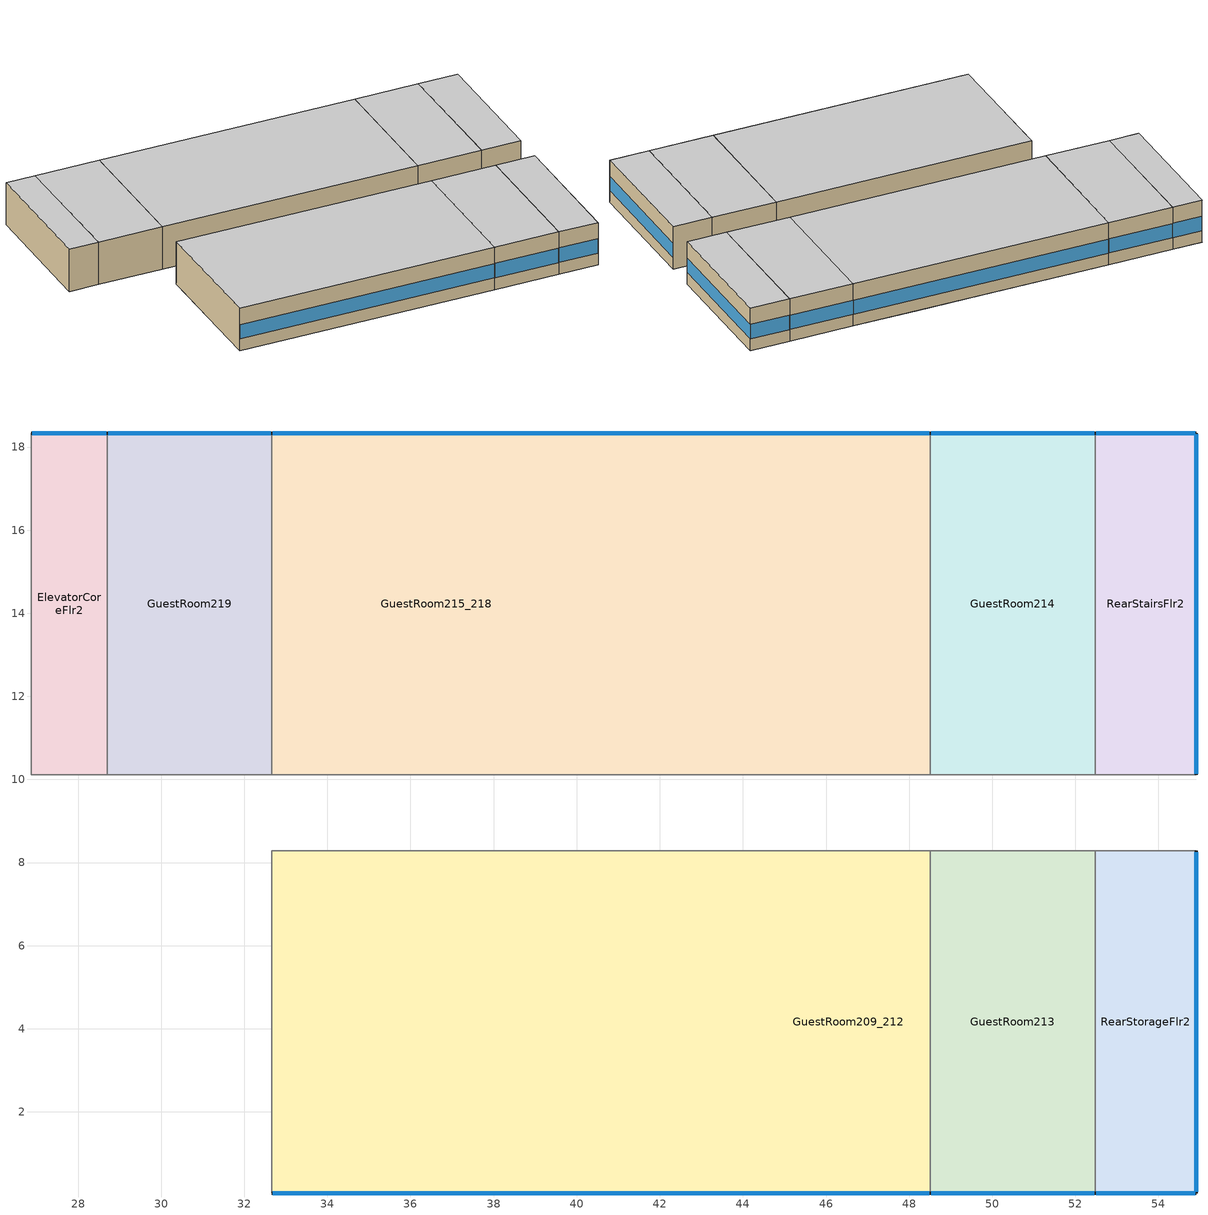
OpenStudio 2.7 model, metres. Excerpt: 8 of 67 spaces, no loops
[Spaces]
GuestRoom219
 floor to LaundryRoomFlr1: 32.66,18.34 32.66,10.11 28.7,10.11 28.7,18.34 z3.35
 wall outside: 32.66,18.34 28.7,18.34 z3.35:6.1
 wall to CorridorFlr2: 28.7,10.11 32.66,10.11 z3.35:6.1
 wall to GuestRoom215_218: 32.66,10.11 32.66,18.34 z3.35:6.1
 wall to ElevatorCoreFlr2: 28.7,18.34 28.7,10.11 z3.35:6.1
 window: 32.64,18.34 28.73,18.34 z4.11:5.04
 ceiling to GuestRoom319: 32.66,10.11 32.66,18.34 28.7,18.34 28.7,10.11 z6.1
GuestRoom215_218
 floor to EmployeeLoungeFlr1: 44.55,18.34 44.55,10.11 40.59,10.11 40.59,18.34 z3.35
 floor to LaundryRoomFlr1: 40.59,18.34 40.59,10.11 32.66,10.11 32.66,18.34 z3.35
 floor to GuestRoom105: 48.51,18.34 48.51,10.11 44.55,10.11 44.55,18.34 z3.35
 wall outside: 48.51,18.34 32.66,18.34 z3.35:6.1
 wall to CorridorFlr2: 32.66,10.11 48.51,10.11 z3.35:6.1
 wall to GuestRoom214: 48.51,10.11 48.51,18.34 z3.35:6.1
 window: 48.49,18.34 32.69,18.34 z4.11:5.03
 ceiling to GuestRoom315_318: 48.51,10.11 48.51,18.34 32.66,18.34 32.66,10.11 z6.1
GuestRoom213
 floor to GuestRoom103: 52.47,8.28 52.47,0.05 48.51,0.05 48.51,8.28 z3.35
 wall outside: 48.51,0.05 52.47,0.05 z3.35:6.1
 wall to GuestRoom209_212: 48.51,8.28 48.51,0.05 z3.35:6.1
 wall to CorridorFlr2: 52.47,8.28 48.51,8.28 z3.35:6.1
 wall to RearStorageFlr2: 52.47,0.05 52.47,8.28 z3.35:6.1
 window: 48.54,0.05 52.45,0.05 z4.11:5.04
 ceiling to GuestRoom313: 52.47,0.05 52.47,8.28 48.51,8.28 48.51,0.05 z6.1
RearStorageFlr2
 floor to RearStorageFlr1: 54.91,8.28 54.91,0.05 52.47,0.05 52.47,8.28 z3.35
 wall outside: 52.47,0.05 54.91,0.05 54.91,8.28 z3.35:6.1
 wall to CorridorFlr2: 54.91,8.28 52.47,8.28 z3.35:6.1
 window: 54.91,0.07 54.91,8.25 z4.11:5.03; 52.5,0.05 54.89,0.05 z4.11:5.05
 ceiling to RearStorageFlr3: 54.91,0.05 54.91,8.28 52.47,8.28 52.47,0.05 z6.1
ElevatorCoreFlr2
 floor to ElevatorCoreFlr1: 28.7,18.34 28.7,10.11 26.87,10.11 26.87,18.34 z3.35
 wall outside: 28.7,18.34 26.87,18.34 z3.35:6.1
 wall to CorridorFlr2: 26.87,18.34 26.87,10.11 28.7,10.11 z3.35:6.1
 window: 28.67,18.34 26.9,18.34 z4.11:5.05
 ceiling to ElevatorCoreFlr3: 28.7,10.11 28.7,18.34 26.87,18.34 26.87,10.11 z6.1
RearStairsFlr2
 floor to RearStairsFlr1: 54.91,18.34 54.91,10.11 52.47,10.11 52.47,18.34 z3.35
 wall outside: 54.91,10.11 54.91,18.34 52.47,18.34 z3.35:6.1
 wall to GuestRoom214: 52.47,18.34 52.47,10.11 z3.35:6.1
 wall to CorridorFlr2: 52.47,10.11 54.91,10.11 z3.35:6.1
 window: 54.91,10.13 54.91,18.31 z4.11:5.03; 54.89,18.34 52.5,18.34 z4.11:5.05
 ceiling to RearStairsFlr3: 54.91,10.11 54.91,18.34 52.47,18.34 52.47,10.11 z6.1
GuestRoom209_212
 floor to GuestRoom102: 48.51,8.28 48.51,0.05 44.55,0.05 44.55,8.28 z3.35
 floor to GuestRoom101: 44.55,8.28 44.55,0.05 40.59,0.05 40.59,8.28 z3.35
 floor to MeetingRoomFlr1: 36.62,8.28 36.62,0.05 32.66,0.05 32.66,8.28 z3.35
 floor to MechanicalRoomFlr1: 40.59,8.28 40.59,0.05 36.62,0.05 36.62,8.28 z3.35
 wall outside: 32.66,0.05 48.51,0.05 z3.35:6.1
 wall to CorridorFlr2: 48.51,8.28 32.66,8.28 z3.35:6.1
 wall to GuestRoom206_208: 32.66,8.28 32.66,0.05 z3.35:6.1
 window: 32.69,0.05 48.49,0.05 z4.11:5.03
 ceiling to GuestRoom309_312: 48.51,0.05 48.51,8.28 32.66,8.28 32.66,0.05 z6.1
GuestRoom214
 floor to GuestRoom104: 52.47,18.34 52.47,10.11 48.51,10.11 48.51,18.34 z3.35
 wall outside: 52.47,18.34 48.51,18.34 z3.35:6.1
 wall to CorridorFlr2: 48.51,10.11 52.47,10.11 z3.35:6.1
 window: 52.45,18.34 48.54,18.34 z4.11:5.04
 ceiling to GuestRoom314: 52.47,10.11 52.47,18.34 48.51,18.34 48.51,10.11 z6.1
[Schedule:Ruleset]
Name | Default Day Schedule
NECB-C-Occupancy | NECB-C-Occupancy Default
NECB-C-Lighting | NECB-C-Lighting Default
NECB-C-Electric-Equipment | NECB-C-Electric-Equipment Default
NECB-B-Occupancy | NECB-B-Occupancy Default
NECB-B-Lighting | NECB-B-Lighting Default
NECB-B-Electric-Equipment | NECB-B-Electric-Equipment Default
NECB-H-Occupancy | NECB-H-Occupancy Default
NECB-H-Lighting | NECB-H-Lighting Default
NECB-H-Electric-Equipment | NECB-H-Electric-Equipment Default
NECB-A-Occupancy | NECB-A-Occupancy Default
NECB-A-Lighting | NECB-A-Lighting Default
NECB-A-Electric-Equipment | NECB-A-Electric-Equipment Default
NECB-A-Thermostat Setpoint-Heating | NECB-A-Thermostat Setpoint-Heating Default
NECB-A-Thermostat Setpoint-Cooling | NECB-A-Thermostat Setpoint-Cooling Default
[Schedule:Day]
NECB-C-Occupancy Default; NECB-C-Occupancy Default|Wkdy Day: 8, 0, 0, 9, 0, 0.1, 10, 0, 0.2, 12, 0, 0.5, 16, 0, 0.7, 17, 0, 0.8, 18, 0, 0.7, 19, 0, 0.5, 21, 0, 0.3, 24, 0, 0
NECB-C-Occupancy Sat Day: 8, 0, 0, 9, 0, 0.1, 10, 0, 0.2, 11, 0, 0.5, 12, 0, 0.6, 13, 0, 0.8, 16, 0, 0.9, 17, 0, 0.8, 18, 0, 0.7, 19, 0, 0.5, 21, 0, 0.2, 24, 0, 0
NECB-C-Occupancy Sun|Hol Day: 10, 0, 0, 11, 0, 0.1, 13, 0, 0.2, 18, 0, 0.4, 19, 0, 0.2, 24, 0, 0
NECB-C-Lighting Default; NECB-C-Lighting Default|Wkdy Day; NECB-C-Lighting Sat Day; NECB-C-Electric-Equipment Default; NECB-C-Electric-Equipment Default|Wkdy Day; NECB-C-Electric-Equipment Sat Day: 8, 0, 0.05, 9, 0, 0.5, 19, 0, 0.9, 20, 0, 0.6, 21, 0, 0.5, 24, 0, 0.05
NECB-C-Lighting Sun|Hol Day; NECB-C-Electric-Equipment Sun|Hol Day: 10, 0, 0.05, 11, 0, 0.5, 18, 0, 0.9, 19, 0, 0.6, 24, 0, 0.05
NECB-C-Thermostat Setpoint-Heating Default|Wkdy Day; NECB-C-Thermostat Setpoint-Heating Sat Day: 7, 0, 18, 8, 0, 20, 21, 0, 22, 24, 0, 18
NECB-C-Thermostat Setpoint-Heating Sun|Hol Day: 9, 0, 18, 10, 0, 20, 19, 0, 22, 24, 0, 18
NECB-C-Thermostat Setpoint-Cooling Default|Wkdy Day; NECB-C-Thermostat Setpoint-Cooling Sat Day: 7, 0, 35, 21, 0, 24, 24, 0, 35
NECB-C-Thermostat Setpoint-Cooling Sun|Hol Day: 9, 0, 35, 19, 0, 24, 24, 0, 35
NECB-B-Occupancy Default; NECB-B-Occupancy Default|Wkdy Day: 1, 0, 0.3, 2, 0, 0.1, 9, 0, 0, 10, 0, 0.1, 11, 0, 0.2, 12, 0, 0.5, 13, 0, 0.9, 14, 0, 0.8, 15, 0, 0.5, 17, 0, 0.2, 18, 0, 0.3, 19, 0, 0.6, 22, 0, 0.9, 23, 0, 0.6, 24, 0, 0.4
NECB-B-Occupancy Sat Day: 1, 0, 0.5, 2, 0, 0.3, 9, 0, 0, 10, 0, 0.1, 11, 0, 0.2, 12, 0, 0.5, 13, 0, 0.9, 14, 0, 0.8, 15, 0, 0.5, 17, 0, 0.2, 18, 0, 0.3, 19, 0, 0.6, 22, 0, 0.9, 24, 0, 0.6
NECB-B-Occupancy Sun|Hol Day: 1, 0, 0.1, 2, 0, 0.3, 10, 0, 0, 11, 0, 0.1, 12, 0, 0.4, 14, 0, 0.5, 15, 0, 0.4, 18, 0, 0.2, 19, 0, 0.5, 21, 0, 0.7, 22, 0, 0.5, 23, 0, 0.3, 24, 0, 0.1
NECB-B-Lighting Default; NECB-B-Lighting Default|Wkdy Day; NECB-B-Lighting Sat Day; NECB-B-Electric-Equipment Default; NECB-B-Electric-Equipment Default|Wkdy Day; NECB-B-Electric-Equipment Sat Day: 1, 0, 0.9, 2, 0, 0.5, 9, 0, 0.1, 10, 0, 0.5, 11, 0, 0.7, 24, 0, 0.9
NECB-B-Lighting Sun|Hol Day; NECB-B-Electric-Equipment Sun|Hol Day: 2, 0, 0.5, 10, 0, 0.1, 11, 0, 0.5, 23, 0, 0.9, 24, 0, 0.5
NECB-B-Thermostat Setpoint-Heating Default|Wkdy Day; NECB-B-Thermostat Setpoint-Heating Sat Day: 2, 0, 22, 8, 0, 18, 9, 0, 20, 24, 0, 22
NECB-B-Thermostat Setpoint-Heating Sun|Hol Day: 1, 0, 18, 2, 0, 22, 9, 0, 18, 10, 0, 20, 23, 0, 22, 24, 0, 18
NECB-B-Thermostat Setpoint-Cooling Default|Wkdy Day; NECB-B-Thermostat Setpoint-Cooling Sat Day: 1, 0, 24, 8, 0, 35, 24, 0, 24
NECB-B-Thermostat Setpoint-Cooling Sun|Hol Day: 9, 0, 35, 23, 0, 24, 24, 0, 35
NECB-H-Occupancy Default; NECB-H-Occupancy Default|Wkdy Day; NECB-H-Occupancy Sat Day; NECB-H-Occupancy Sun|Hol Day; NECB-H-Lighting Default; NECB-H-Lighting Default|Wkdy Day; NECB-H-Lighting Sat Day; NECB-H-Lighting Sun|Hol Day; NECB-H-Electric-Equipment Default; NECB-H-Electric-Equipment Default|Wkdy Day; NECB-H-Electric-Equipment Sat Day; NECB-H-Electric-Equipment Sun|Hol Day: 24, 0, 0.9
NECB-H-Thermostat Setpoint-Heating Default|Wkdy Day; NECB-H-Thermostat Setpoint-Heating Sat Day; NECB-H-Thermostat Setpoint-Heating Sun|Hol Day: 1, 0, 22, 7, 0, 18, 8, 0, 20, 24, 0, 22
NECB-H-Thermostat Setpoint-Cooling Default|Wkdy Day; NECB-H-Thermostat Setpoint-Cooling Sat Day; NECB-H-Thermostat Setpoint-Cooling Sun|Hol Day: 24, 0, 24
NECB-A-Occupancy Default; NECB-A-Occupancy Default|Wkdy Day: 7, 0, 0, 8, 0, 0.1, 9, 0, 0.7, 12, 0, 0.9, 14, 0, 0.5, 17, 0, 0.9, 18, 0, 0.7, 19, 0, 0.3, 23, 0, 0.1, 24, 0, 0
NECB-A-Occupancy Sat Day; NECB-A-Occupancy Sun|Hol Day: 24, 0, 0
NECB-A-Lighting Default; NECB-A-Lighting Default|Wkdy Day: 7, 0, 0.05, 8, 0, 0.3, 9, 0, 0.8, 17, 0, 0.9, 18, 0, 0.8, 19, 0, 0.5, 21, 0, 0.3, 23, 0, 0.1, 24, 0, 0.05
NECB-A-Lighting Sat Day; NECB-A-Lighting Sun|Hol Day: 24, 0, 0.05
NECB-A-Electric-Equipment Default; NECB-A-Electric-Equipment Default|Wkdy Day: 7, 0, 0.2, 8, 0, 0.3, 9, 0, 0.8, 18, 0, 0.9, 19, 0, 0.5, 21, 0, 0.3, 24, 0, 0.2
NECB-A-Electric-Equipment Sat Day; NECB-A-Electric-Equipment Sun|Hol Day: 24, 0, 0.2
NECB-A-Thermostat Setpoint-Heating Default; NECB-A-Thermostat Setpoint-Heating Default|Wkdy Day: 6, 0, 18, 7, 0, 20, 21, 0, 22, 24, 0, 18
NECB-A-Thermostat Setpoint-Heating Sat Day; NECB-A-Thermostat Setpoint-Heating Sun|Hol Day: 24, 0, 18
NECB-A-Thermostat Setpoint-Cooling Default; NECB-A-Thermostat Setpoint-Cooling Default|Wkdy Day: 6, 0, 35, 21, 0, 24, 24, 0, 35
NECB-A-Thermostat Setpoint-Cooling Sat Day; NECB-A-Thermostat Setpoint-Cooling Sun|Hol Day: 24, 0, 35
[Schedule:Rule] Date Specification Type=DateRange; Start Month=1; Start Day=1; End Month=12; End Day=31
Name | Schedule Ruleset | Rule Order | Day Schedule | Apply Monday | Apply Tuesday | Apply Wednesday | Apply Thursday | Apply Friday | Apply Saturday | Apply Sunday
Schedule Rule 2 | NECB-C-Occupancy | 2 | NECB-C-Occupancy Default|Wkdy Day | Yes | Yes | Yes | Yes | Yes
Schedule Rule 3 | NECB-C-Occupancy | 1 | NECB-C-Occupancy Sat Day |  |  |  |  |  | Yes
Schedule Rule 4 | NECB-C-Occupancy | 0 | NECB-C-Occupancy Sun|Hol Day |  |  |  |  |  |  | Yes
Schedule Rule 5 | NECB-C-Lighting | 2 | NECB-C-Lighting Default|Wkdy Day | Yes | Yes | Yes | Yes | Yes
Schedule Rule 6 | NECB-C-Lighting | 1 | NECB-C-Lighting Sat Day |  |  |  |  |  | Yes
Schedule Rule 7 | NECB-C-Lighting | 0 | NECB-C-Lighting Sun|Hol Day |  |  |  |  |  |  | Yes
Schedule Rule 8 | NECB-C-Electric-Equipment | 2 | NECB-C-Electric-Equipment Default|Wkdy Day | Yes | Yes | Yes | Yes | Yes
Schedule Rule 9 | NECB-C-Electric-Equipment | 1 | NECB-C-Electric-Equipment Sat Day |  |  |  |  |  | Yes
Schedule Rule 10 | NECB-C-Electric-Equipment | 0 | NECB-C-Electric-Equipment Sun|Hol Day |  |  |  |  |  |  | Yes
Schedule Rule 32 | NECB-B-Occupancy | 2 | NECB-B-Occupancy Default|Wkdy Day | Yes | Yes | Yes | Yes | Yes
Schedule Rule 33 | NECB-B-Occupancy | 1 | NECB-B-Occupancy Sat Day |  |  |  |  |  | Yes
Schedule Rule 34 | NECB-B-Occupancy | 0 | NECB-B-Occupancy Sun|Hol Day |  |  |  |  |  |  | Yes
Schedule Rule 35 | NECB-B-Lighting | 2 | NECB-B-Lighting Default|Wkdy Day | Yes | Yes | Yes | Yes | Yes
Schedule Rule 36 | NECB-B-Lighting | 1 | NECB-B-Lighting Sat Day |  |  |  |  |  | Yes
Schedule Rule 37 | NECB-B-Lighting | 0 | NECB-B-Lighting Sun|Hol Day |  |  |  |  |  |  | Yes
Schedule Rule 38 | NECB-B-Electric-Equipment | 2 | NECB-B-Electric-Equipment Default|Wkdy Day | Yes | Yes | Yes | Yes | Yes
Schedule Rule 39 | NECB-B-Electric-Equipment | 1 | NECB-B-Electric-Equipment Sat Day |  |  |  |  |  | Yes
Schedule Rule 40 | NECB-B-Electric-Equipment | 0 | NECB-B-Electric-Equipment Sun|Hol Day |  |  |  |  |  |  | Yes
Schedule Rule 47 | NECB-H-Occupancy | 2 | NECB-H-Occupancy Default|Wkdy Day | Yes | Yes | Yes | Yes | Yes
Schedule Rule 48 | NECB-H-Occupancy | 1 | NECB-H-Occupancy Sat Day |  |  |  |  |  | Yes
Schedule Rule 49 | NECB-H-Occupancy | 0 | NECB-H-Occupancy Sun|Hol Day |  |  |  |  |  |  | Yes
Schedule Rule 50 | NECB-H-Lighting | 2 | NECB-H-Lighting Default|Wkdy Day | Yes | Yes | Yes | Yes | Yes
Schedule Rule 51 | NECB-H-Lighting | 1 | NECB-H-Lighting Sat Day |  |  |  |  |  | Yes
Schedule Rule 52 | NECB-H-Lighting | 0 | NECB-H-Lighting Sun|Hol Day |  |  |  |  |  |  | Yes
Schedule Rule 53 | NECB-H-Electric-Equipment | 2 | NECB-H-Electric-Equipment Default|Wkdy Day | Yes | Yes | Yes | Yes | Yes
Schedule Rule 54 | NECB-H-Electric-Equipment | 1 | NECB-H-Electric-Equipment Sat Day |  |  |  |  |  | Yes
Schedule Rule 55 | NECB-H-Electric-Equipment | 0 | NECB-H-Electric-Equipment Sun|Hol Day |  |  |  |  |  |  | Yes
Schedule Rule 62 | NECB-A-Occupancy | 2 | NECB-A-Occupancy Default|Wkdy Day | Yes | Yes | Yes | Yes | Yes
Schedule Rule 63 | NECB-A-Occupancy | 1 | NECB-A-Occupancy Sat Day |  |  |  |  |  | Yes
Schedule Rule 64 | NECB-A-Occupancy | 0 | NECB-A-Occupancy Sun|Hol Day |  |  |  |  |  |  | Yes
Schedule Rule 65 | NECB-A-Lighting | 2 | NECB-A-Lighting Default|Wkdy Day | Yes | Yes | Yes | Yes | Yes
Schedule Rule 66 | NECB-A-Lighting | 1 | NECB-A-Lighting Sat Day |  |  |  |  |  | Yes
Schedule Rule 67 | NECB-A-Lighting | 0 | NECB-A-Lighting Sun|Hol Day |  |  |  |  |  |  | Yes
Schedule Rule 68 | NECB-A-Electric-Equipment | 2 | NECB-A-Electric-Equipment Default|Wkdy Day | Yes | Yes | Yes | Yes | Yes
Schedule Rule 69 | NECB-A-Electric-Equipment | 1 | NECB-A-Electric-Equipment Sat Day |  |  |  |  |  | Yes
Schedule Rule 70 | NECB-A-Electric-Equipment | 0 | NECB-A-Electric-Equipment Sun|Hol Day |  |  |  |  |  |  | Yes
Schedule Rule 71 | NECB-A-Thermostat Setpoint-Heating | 2 | NECB-A-Thermostat Setpoint-Heating Default|Wkdy Day | Yes | Yes | Yes | Yes | Yes
Schedule Rule 72 | NECB-A-Thermostat Setpoint-Heating | 1 | NECB-A-Thermostat Setpoint-Heating Sat Day |  |  |  |  |  | Yes
Schedule Rule 73 | NECB-A-Thermostat Setpoint-Heating | 0 | NECB-A-Thermostat Setpoint-Heating Sun|Hol Day |  |  |  |  |  |  | Yes
Schedule Rule 74 | NECB-A-Thermostat Setpoint-Cooling | 2 | NECB-A-Thermostat Setpoint-Cooling Default|Wkdy Day | Yes | Yes | Yes | Yes | Yes
Schedule Rule 75 | NECB-A-Thermostat Setpoint-Cooling | 1 | NECB-A-Thermostat Setpoint-Cooling Sat Day |  |  |  |  |  | Yes
Schedule Rule 76 | NECB-A-Thermostat Setpoint-Cooling | 0 | NECB-A-Thermostat Setpoint-Cooling Sun|Hol Day |  |  |  |  |  |  | Yes
